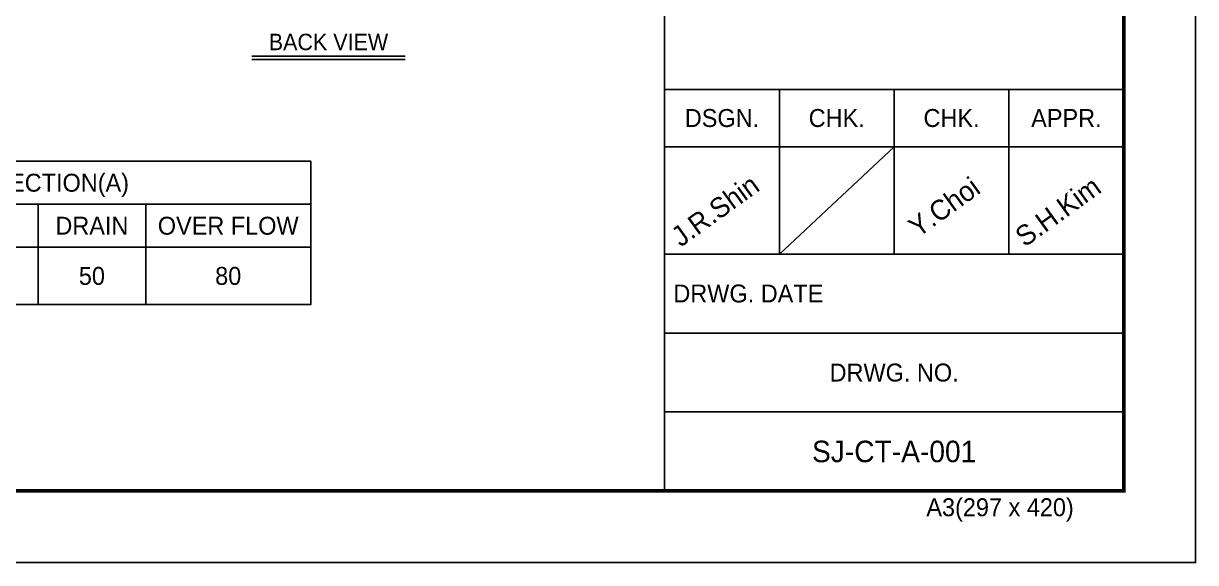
# Model space of a CAD drawing. Header units: millimetres. Extents: x 2711 to 34823, y 3042 to 25750.
# Drawn here: x 22335 to 34823, y 3042 to 8791 of the extents above; entities that cross this region are included whole.
import ezdxf
from ezdxf.enums import TextEntityAlignment as Align

# ---------------------------------------------------------------- set-up
doc = ezdxf.new("R2010")
doc.units = ezdxf.units.MM
for name, color, linetype in [('냉각탑_box', 1, 'Continuous'), ('냉각탑_form', 1, 'Continuous'), ('냉각탑_text', 3, 'Continuous')]:
    doc.layers.add(name, color=color, linetype=linetype)
doc.styles.add('돋움', font='Dotum.ttf')

# ---------------------------------------------------------------- blocks, each defined once
blk = doc.blocks.new('냉각탑form')
at = {"layer": 'Defpoints'}
blk.add_lwpolyline([(0, 297.07), (420.1, 297.07), (420.1, 0), (0, 0)], close=True, dxfattribs=at)
at = {"layer": '냉각탑_form'}
for p, q in [((346.08, 186.55), (346.08, 10)), ((346.08, 66.02), (410.1, 66.02)), ((362.09, 66.02), (362.09, 43.01)), ((378.09, 66.02), (378.09, 43.01)), ((394.1, 66.02), (394.1, 43.01)), ((346.08, 58.01), (410.1, 58.01)), ((378.09, 58.01), (362.09, 43.01)), ((346.08, 43.01), (410.1, 43.01)), ((346.08, 32.01), (410.1, 32.01)), ((346.08, 21.01), (410.1, 21.01))]:
    blk.add_line(p, q, dxfattribs=at)
at = {"layer": '냉각탑_form', "const_width": 0.5}
blk.add_lwpolyline([(10, 287.07), (10, 10), (410.1, 10), (410.1, 287.07)], close=True, dxfattribs=at)
at = {"layer": '냉각탑_form', "style": '돋움'}
for s, p in [('DSGN.', (354.09, 62.02)), ('CHK.', (370.09, 62.02)), ('CHK.', (386.09, 62.02)), ('APPR.', (402.1, 62.02)), ('DRWG. NO.', (378.09, 26.51))]:
    blk.add_text(s, height=2.501, dxfattribs=at).set_placement(p, align=Align.MIDDLE_CENTER)
for s, height, p in [('DRWG. DATE', 2.501, (347.32, 36.29)), ('A3(297 x 420)', 2.5006, (382.58, 6.47))]:
    blk.add_text(s, height=height, dxfattribs=at).set_placement(p)

msp = doc.modelspace()

# ---------------------------------------------------------------- linework, layer by layer
at = {"layer": '냉각탑_box'}
for p, q in [((24768.5, 8441.7), (26401.8, 8441.7)), ((24768.5, 8406.7), (26401.8, 8406.7)), ((19510.1, 6863.3), (25396, 6863.3)), ((22491.2, 6863.3), (22491.2, 5793.2)), ((23637.8, 6863.3), (23637.8, 5793.2)), ((8961.4, 6404.7), (25396, 6404.7))]:
    msp.add_line(p, q, dxfattribs=at)
msp.add_lwpolyline([(8961.4, 7322), (25396, 7322), (25396, 5793.2), (8961.4, 5793.2)], close=True, dxfattribs=at)

# ---------------------------------------------------------------- block references
at = {"layer": '냉각탑_form', "xscale": 76.44, "yscale": 76.44, "zscale": 76.44}
msp.add_blockref('냉각탑form', (2710.7, 3041.7), dxfattribs=at)

# ---------------------------------------------------------------- texts
at = {"layer": '냉각탑_text', "style": '돋움'}
for s, height, p in [('BACK VIEW', 175, (25585.1, 8593.4)), ('CONNECTION(A)', 191.1, (22453, 7092.6)), ('DRAIN', 191.1, (23064.5, 6634)), ('OVER FLOW', 191.1, (24516.9, 6634)), ('50', 191.1, (23064.5, 6098.9)), ('80', 191.1, (24516.9, 6098.9)), ('SJ-CT-A-001', 229.376, (31612.1, 4226.8))]:
    msp.add_text(s, height=height, dxfattribs=at).set_placement(p, align=Align.MIDDLE_CENTER)
for s, p in [('J.R.Shin', (29338.3, 6399.4)), ('Y.Choi', (31866.7, 6501.4)), ('S.H.Kim', (33003.7, 6399.4))]:
    msp.add_text(s, height=214.08, rotation=35.81856, dxfattribs=at).set_placement(p)

doc.saveas('drawing.dxf')
